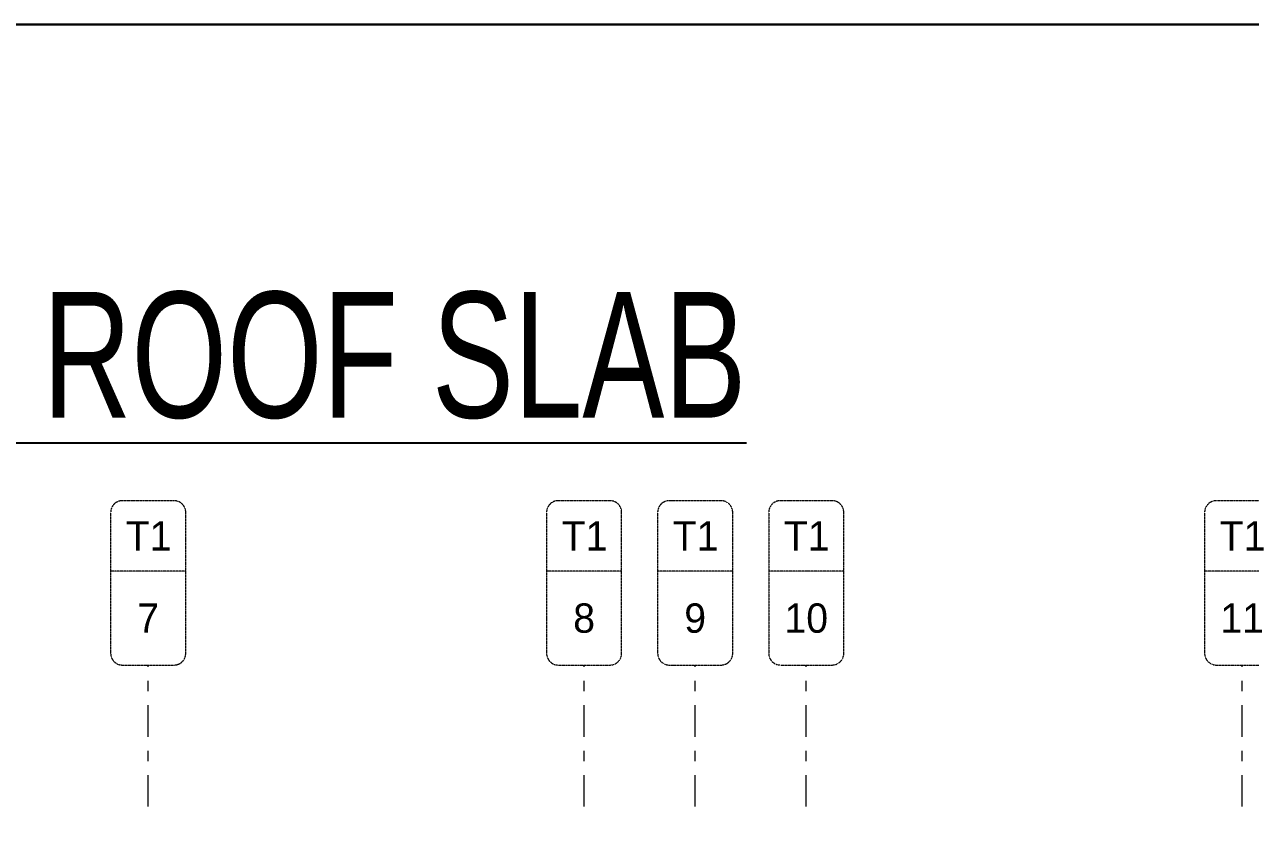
# Model space of a CAD drawing. Header units: millimetres. Extents: x 1078357 to 2594950, y -4969473 to -4636555.
# Drawn here: x 1829556 to 1844181, y -4646499 to -4636994 of the extents above; entities that cross this region are included whole.
import ezdxf
from ezdxf.enums import TextEntityAlignment as Align

# ---------------------------------------------------------------- set-up
doc = ezdxf.new("R2010")
doc.units = ezdxf.units.MM
doc.linetypes.add('CENTER', pattern=[2, 1.25, -0.25, 0.25, -0.25])
doc.linetypes.add('DGN STYLE 7', pattern=[8.34, 3.75, -1.67, 1.25, -1.67])
for name, color, linetype, lineweight in [('A-_ANOTDIMA_D-', 6, 'Continuous', 13), ('A-_ANOTGRID_E-', 8, 'DGN STYLE 7', 13), ('Boundary', 40, 'Continuous', 30), ('GRID LINE', 8, 'Continuous', 0)]:
    doc.layers.add(name, color=color, linetype=linetype, lineweight=lineweight)
doc.layers.add('S TEXT', color=7, linetype='Continuous')
doc.styles.add('SANSSERIF', font='sas_____.pfb')
doc.styles.get("Standard").update_dxf_attribs({"font": 'Adani Regular.ttf', "height": 500})

# ---------------------------------------------------------------- blocks, each defined once
blk = doc.blocks.new('Tower grid nomenclature-ex')
at = {"layer": 'A-_ANOTGRID_E-'}
blk.add_lwpolyline([(-1250, -600), (1750, -600, 0.414214), (2000, -350), (2000, 750, 0.414214), (1750, 1000), (-1250, 1000, 0.414214), (-1500, 750), (-1500, -350, 0.414214)], format="xyb", close=True, dxfattribs=at)
blk.add_lwpolyline([(0, 1000), (0, -600)], dxfattribs=at)
at = {"layer": 'A-_ANOTGRID_E-', "flags": 8}
for p in [(-1235, 400), (1788, 400)]:
    blk.add_attdef('GRID', text='', height=625, dxfattribs=at).set_placement(p, align=Align.MIDDLE_CENTER)
blk = doc.blocks.new('T1')
at = {"layer": 'GRID LINE', "linetype": 'DGN STYLE 7', "ltscale": 100, "elevation": 0}
for points in [[(57886, -31827), (57886, -30138)], [(63086, -31827), (63086, -30138)], [(64411, -31827), (64411, -30138)], [(65736, -31827), (65736, -30138)], [(70936, -31827), (70936, -30138)]]:
    blk.add_lwpolyline(points, dxfattribs=at)
at = {"layer": 'GRID LINE'}
ref = blk.add_blockref('Tower grid nomenclature-ex', (57774, -29018, 0), dxfattribs=dict(at, xscale=0.56, yscale=0.56, zscale=0.56, rotation=270))
ref.add_attrib('GRID', '7', dxfattribs={"layer": 'A-_ANOTGRID_E-', "height": 350}).set_placement((57886, -29578, 0), align=Align.MIDDLE_CENTER)
ref.add_attrib('GRID', 'T1', dxfattribs={"layer": 'A-_ANOTGRID_E-', "height": 350}).set_placement((57891, -28598, 0), align=Align.MIDDLE_CENTER)
ref = blk.add_blockref('Tower grid nomenclature-ex', (62974, -29018, 0), dxfattribs=dict(at, xscale=0.56, yscale=0.56, zscale=0.56, rotation=270))
ref.add_attrib('GRID', '8', dxfattribs={"layer": 'A-_ANOTGRID_E-', "height": 350}).set_placement((63086, -29578, 0), align=Align.MIDDLE_CENTER)
ref.add_attrib('GRID', 'T1', dxfattribs={"layer": 'A-_ANOTGRID_E-', "height": 350}).set_placement((63091, -28598, 0), align=Align.MIDDLE_CENTER)
ref = blk.add_blockref('Tower grid nomenclature-ex', (64299, -29018, 0), dxfattribs=dict(at, xscale=0.56, yscale=0.56, zscale=0.56, rotation=270))
ref.add_attrib('GRID', '9', dxfattribs={"layer": 'A-_ANOTGRID_E-', "height": 350}).set_placement((64411, -29578, 0), align=Align.MIDDLE_CENTER)
ref.add_attrib('GRID', 'T1', dxfattribs={"layer": 'A-_ANOTGRID_E-', "height": 350}).set_placement((64416, -28598, 0), align=Align.MIDDLE_CENTER)
ref = blk.add_blockref('Tower grid nomenclature-ex', (65624, -29018, 0), dxfattribs=dict(at, xscale=0.56, yscale=0.56, zscale=0.56, rotation=270))
ref.add_attrib('GRID', '10', dxfattribs={"layer": 'A-_ANOTGRID_E-', "height": 350}).set_placement((65736, -29578, 0), align=Align.MIDDLE_CENTER)
ref.add_attrib('GRID', 'T1', dxfattribs={"layer": 'A-_ANOTGRID_E-', "height": 350}).set_placement((65741, -28598, 0), align=Align.MIDDLE_CENTER)
ref = blk.add_blockref('Tower grid nomenclature-ex', (70824, -29018, 0), dxfattribs=dict(at, xscale=0.56, yscale=0.56, zscale=0.56, rotation=270))
ref.add_attrib('GRID', '11', dxfattribs={"layer": 'A-_ANOTGRID_E-', "height": 350}).set_placement((70936, -29578, 0), align=Align.MIDDLE_CENTER)
ref.add_attrib('GRID', 'T1', dxfattribs={"layer": 'A-_ANOTGRID_E-', "height": 350}).set_placement((70941, -28598, 0), align=Align.MIDDLE_CENTER)

msp = doc.modelspace()

# ---------------------------------------------------------------- linework, layer by layer
at = {"layer": 'Boundary', "ltscale": 700, "elevation": 0}
msp.add_lwpolyline([(1803327.6, -4636994.1), (1908927.8, -4636994.1), (1908927.8, -4673747.9), (1803327.6, -4673747.9)], close=True, dxfattribs=at)

# ---------------------------------------------------------------- block references
at = {"layer": 'A-_ANOTDIMA_D-', "color": 2, "linetype": 'CENTER', "ltscale": 700}
msp.add_blockref('T1', (1773145.8, -4614495.1, 0), dxfattribs=at)

# ---------------------------------------------------------------- texts
at = {"layer": 'S TEXT', "color": 1, "extrusion": (-1.33677e-08, 3.74197e-09, 1), "style": 'SANSSERIF', "width": 0.7}
msp.add_text('%%U(TOWER 1)- 7TH, 9TH  FLOOR ROOF SLAB', height=1500, dxfattribs=at).set_placement((1808586.9, -4641682.8, 0.2))

doc.saveas('drawing.dxf')
